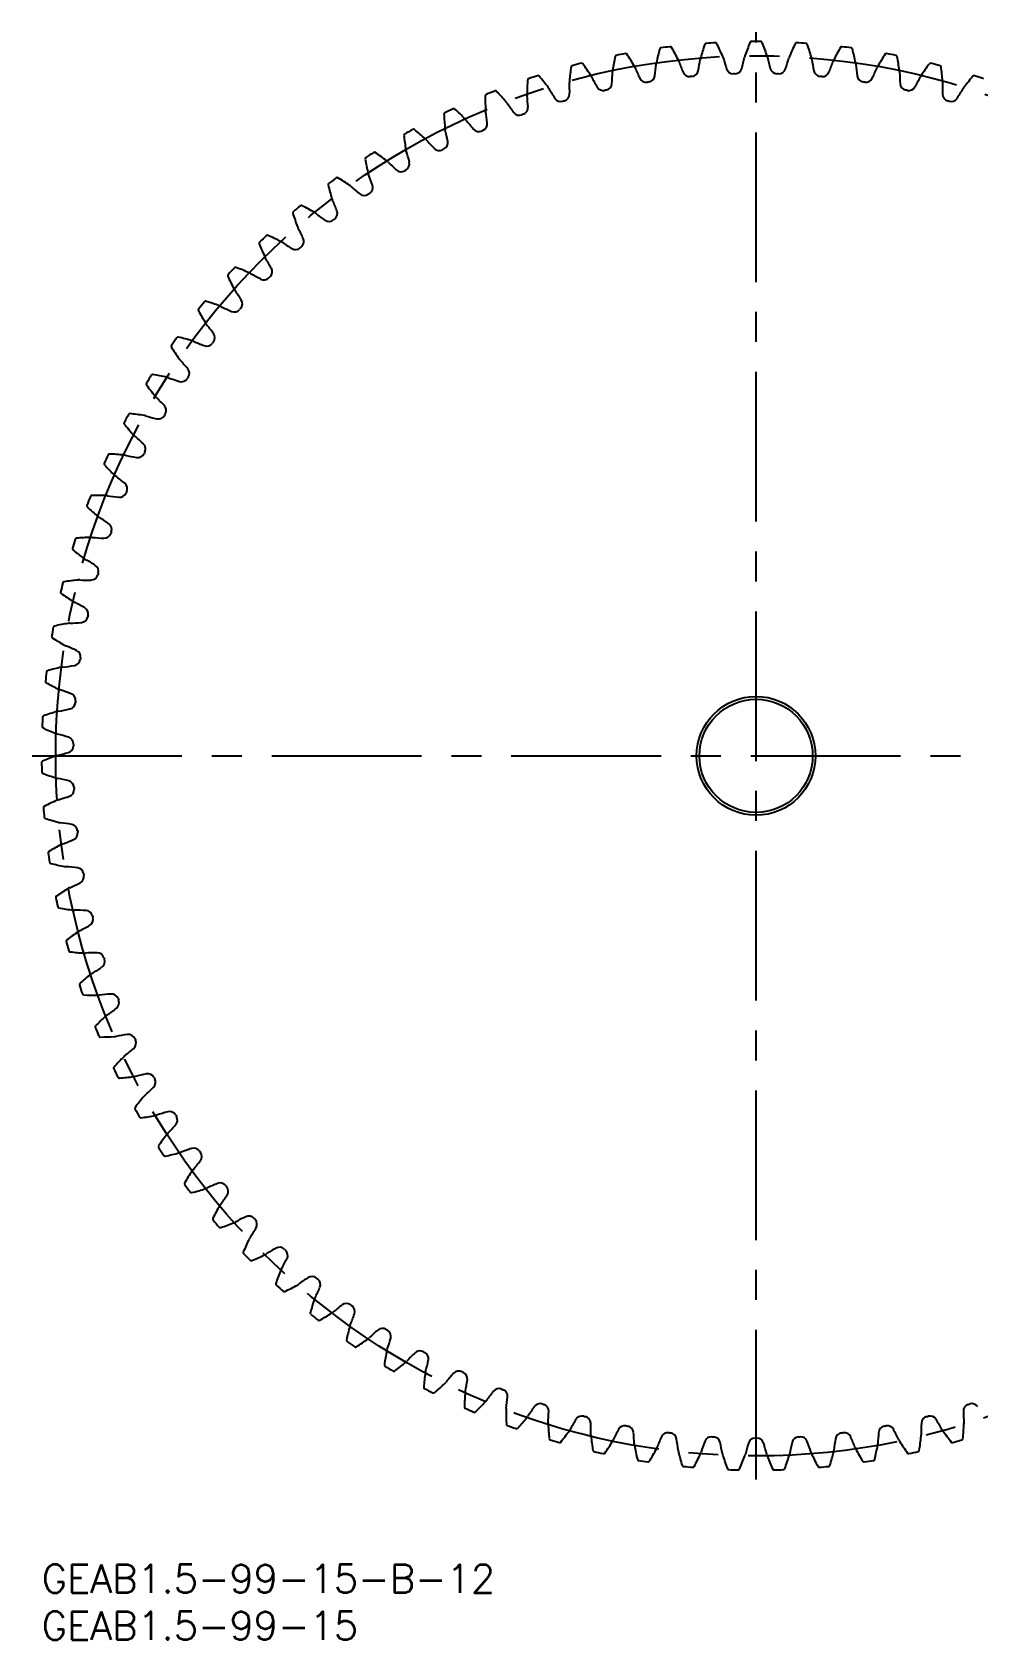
# Model space of a CAD drawing. Extents: x -1 to 200, y -8 to 162.
# Drawn here: x -1 to 99.3, y -8 to 162.5 of the extents above; entities that cross this region are included whole.
import ezdxf

# ---------------------------------------------------------------- set-up
doc = ezdxf.new("R2010")
doc.units = 0
doc.header["$LTSCALE"] = 0.5
doc.linetypes.add('CENTER', pattern=[50.8, 31.75, -6.35, 6.35, -6.35])
for name, color, linetype in [('MSM_CENTER', 1, 'CENTER'), ('MSM_CONTINUOUS', 7, 'CONTINUOUS'), ('MSM_PART_NUMBER', 7, 'CONTINUOUS')]:
    doc.layers.add(name, color=color, linetype=linetype)
doc.styles.get("Standard").update_dxf_attribs({"font": 'txt.shx', "height": 1, "bigfont": 'bigfont.shx'})

# ---------------------------------------------------------------- blocks, each defined once
blk = doc.blocks.new('*U2')
at = {"layer": 'MSM_PART_NUMBER'}
blk.add_text('GEAB1.5-99-15-B-12', height=3, dxfattribs=at).set_placement((0, -3))
blk = doc.blocks.new('*U3')
at = {"layer": 'MSM_PART_NUMBER'}
blk.add_text('GEAB1.5-99-15', height=3, dxfattribs=at).set_placement((0, -8))

msp = doc.modelspace()

# ---------------------------------------------------------------- linework, layer by layer
at = {"layer": 'MSM_CENTER'}
for p, q in [((75.75, 9), (75.75, 162.5)), ((-1, 85.75), (152.5, 85.75))]:
    msp.add_line(p, q, dxfattribs=at)
msp.add_circle((75.75, 85.75), 74.25, dxfattribs=at)
at = {"layer": 'MSM_CONTINUOUS'}
for radius in [6.3, 6]:
    msp.add_circle((75.75, 85.75), radius, dxfattribs=at)
for centre, radius, start, end in [((89.41, 154.18), 24.75, 164.6754, 168.1818), ((65.68, 160.68), 0.15, 97.6522, 164.6754), ((75.75, 85.75), 75.75, 96.8933, 97.6522), ((66.68, 160.8), 0.15, 29.8701, 96.8933), ((45.34, 148.55), 24.75, 26.3636, 29.8701), ((93.72, 153.17), 24.75, 161.039, 164.5455), ((70.46, 161.16), 0.15, 94.0158, 161.039), ((75.75, 85.75), 75.75, 93.2569, 94.0158), ((71.45, 161.23), 0.15, 26.2337, 93.2569), ((49.39, 150.35), 24.75, 22.7273, 26.2337), ((97.96, 151.9), 24.75, 157.4026, 160.9091), ((75.25, 161.35), 0.15, 90.3795, 157.4026), ((75.75, 85.75), 75.75, 89.6205, 90.3795), ((76.25, 161.35), 0.15, 22.5974, 89.6205), ((53.54, 151.9), 24.75, 19.0909, 22.5974), ((102.11, 150.35), 24.75, 153.7663, 157.2727), ((80.05, 161.23), 0.15, 86.7431, 153.7663), ((75.75, 85.75), 75.75, 85.9842, 86.7431), ((81.04, 161.16), 0.15, 18.961, 85.9841), ((57.78, 153.17), 24.75, 15.4545, 18.961), ((106.16, 148.55), 24.75, 150.1299, 153.6364), ((84.82, 160.8), 0.15, 83.1067, 150.13), ((75.75, 85.75), 75.75, 82.3478, 83.1067), ((85.82, 160.68), 0.15, 15.3245, 82.3477), ((62.09, 154.18), 24.75, 11.8182, 15.3246), ((80.64, 155.35), 24.75, 171.9481, 175.4545), ((56.28, 158.8), 0.15, 104.9249, 171.9481), ((75.75, 85.75), 75.75, 104.166, 104.9249), ((57.25, 159.05), 0.15, 37.1428, 104.166), ((37.64, 144.2), 24.75, 33.6364, 37.1428), ((85.04, 154.9), 24.75, 168.3117, 171.8182), ((60.95, 159.89), 0.15, 101.2886, 168.3117), ((75.75, 85.75), 75.75, 100.5296, 101.2886), ((61.93, 160.08), 0.15, 33.5065, 100.5297), ((41.42, 146.5), 24.75, 30, 33.5065), ((61.78, 158.25), 1.25, 22.7447, 30), ((83.21, 167.25), 22, 202.7969, 205.9918), ((43.23, 160.86), 22, 352.19, 355.385), ((66.4, 158.99), 1.25, 168.1818, 175.4371), ((66.4, 158.99), 1.25, 19.1084, 26.3636), ((88.36, 166.62), 22, 199.1605, 202.3554), ((48.06, 162.77), 22, 348.5537, 351.7486), ((71.07, 159.43), 1.25, 164.5455, 171.8007), ((71.07, 159.43), 1.25, 15.472, 22.7273), ((93.47, 165.66), 22, 195.5241, 198.7191), ((73.34, 158.84), 0.75, 198.7191, 271.8886), ((73.52, 158.84), 0.75, 271.7478, 344.9173), ((53, 164.37), 22, 344.9173, 348.1122), ((75.75, 159.58), 1.25, 160.9091, 168.1644), ((75.75, 159.58), 1.25, 11.8356, 19.0909), ((98.5, 164.37), 22, 191.8878, 195.0827), ((77.98, 158.84), 0.75, 195.0827, 268.2522), ((78.16, 158.84), 0.75, 268.1114, 341.2809), ((58.03, 165.66), 22, 341.2809, 344.4759), ((80.43, 159.43), 1.25, 157.2727, 164.528), ((80.43, 159.43), 1.25, 8.1993, 15.4546), ((103.44, 162.77), 22, 188.2514, 191.4463), ((63.14, 166.62), 22, 337.6446, 340.8395), ((85.1, 158.99), 1.25, 153.6363, 160.8916), ((85.1, 158.99), 1.25, 4.5629, 11.8182), ((108.27, 160.86), 22, 184.615, 187.81), ((68.29, 167.25), 22, 334.0082, 337.2031), ((89.72, 158.25), 1.25, 150, 157.2553), ((110.08, 146.5), 24.75, 146.4935, 150), ((89.57, 160.08), 0.15, 79.4704, 146.4936), ((75.75, 85.75), 75.75, 78.7114, 79.4704), ((90.55, 159.89), 0.15, 11.6883, 78.7113), ((66.46, 154.9), 24.75, 8.1818, 11.6883), ((113.86, 144.2), 24.75, 142.8572, 146.3636), ((94.25, 159.05), 0.15, 75.834, 142.8572), ((75.75, 85.75), 75.75, 75.0751, 75.834), ((95.22, 158.8), 0.15, 8.0519, 75.075), ((70.86, 155.35), 24.75, 4.5455, 8.0519), ((76.21, 155.52), 24.75, 175.5845, 179.0909), ((51.69, 157.42), 0.15, 108.5613, 175.5845), ((75.75, 85.75), 75.75, 107.8024, 108.5613), ((52.64, 157.73), 0.15, 40.7792, 107.8023), ((34.01, 141.66), 24.75, 37.2727, 40.7792), ((57.21, 157.22), 1.25, 175.4545, 182.7098), ((33.99, 156.14), 22, 359.4627, 2.6577), ((57.21, 157.22), 1.25, 26.3811, 33.6364), ((78.02, 167.56), 22, 206.4332, 209.6282), ((59.73, 157.1), 0.75, 282.6569, 355.8264), ((38.53, 158.64), 22, 355.8264, 359.0213), ((61.78, 158.25), 1.25, 171.8182, 179.0734), ((64.11, 157.94), 0.75, 205.9918, 279.1613), ((75.75, 85.75), 72.37, 99.0205, 99.1613), ((64.28, 157.97), 0.75, 279.0205, 352.19), ((68.71, 158.54), 0.75, 202.3554, 275.5249), ((75.75, 85.75), 72.37, 95.3842, 95.5249), ((68.89, 158.55), 0.75, 275.3842, 348.5537), ((75.75, 85.75), 72.37, 91.7478, 91.8886), ((75.75, 85.75), 72.37, 88.1114, 88.2522), ((82.61, 158.55), 0.75, 191.4464, 264.6158), ((75.75, 85.75), 72.37, 84.4751, 84.6158), ((82.79, 158.54), 0.75, 264.4751, 337.6446), ((87.22, 157.97), 0.75, 187.81, 260.9795), ((75.75, 85.75), 72.37, 80.8387, 80.9795), ((87.39, 157.94), 0.75, 260.8387, 334.0082), ((89.72, 158.25), 1.25, 0.9266, 8.1818), ((112.97, 158.64), 22, 180.9787, 184.1736), ((91.77, 157.1), 0.75, 184.1736, 257.3431), ((73.48, 167.56), 22, 330.3718, 333.5668), ((94.29, 157.22), 1.25, 146.3636, 153.6189), ((117.51, 156.14), 22, 177.3423, 180.5373), ((94.29, 157.22), 1.25, 357.2902, 4.5455), ((117.49, 141.66), 24.75, 139.2208, 142.7273), ((98.86, 157.73), 0.15, 72.1976, 139.2209), ((75.75, 85.75), 75.75, 71.4387, 72.1976), ((47.19, 155.75), 0.15, 112.1976, 179.2208), ((71.79, 155.41), 24.75, 179.2208, 182.7273), ((75.75, 85.75), 75.75, 111.4387, 112.1976), ((48.12, 156.12), 0.15, 44.4155, 111.4387), ((30.55, 138.9), 24.75, 40.9091, 44.4155), ((52.71, 155.9), 1.25, 179.0909, 186.3462), ((29.61, 153.35), 22, 3.0991, 6.2941), ((52.71, 155.9), 1.25, 30.0175, 37.2727), ((72.83, 167.54), 22, 210.0696, 213.2645), ((55.06, 155.89), 0.75, 213.2645, 286.434), ((75.75, 85.75), 72.37, 106.2932, 106.434), ((55.23, 155.94), 0.75, 286.2932, 359.4627), ((59.55, 157.06), 0.75, 209.6282, 282.7977), ((75.75, 85.75), 72.37, 102.6569, 102.7977), ((75.75, 85.75), 72.37, 77.2023, 77.3431), ((91.95, 157.06), 0.75, 257.2023, 330.3718), ((96.27, 155.94), 0.75, 180.5373, 253.7068), ((75.75, 85.75), 72.37, 73.566, 73.7068), ((96.44, 155.89), 0.75, 253.566, 326.7355), ((78.67, 167.54), 22, 326.7355, 329.9304), ((98.79, 155.9), 1.25, 142.7273, 149.9825), ((42.81, 153.79), 0.15, 115.834, 182.8572), ((67.38, 155.02), 24.75, 182.8572, 186.3636), ((75.75, 85.75), 75.75, 115.0751, 115.834), ((43.71, 154.22), 0.15, 48.0519, 115.0751), ((27.27, 135.93), 24.75, 44.5455, 48.0519), ((48.31, 154.29), 1.25, 182.7273, 189.9825), ((25.41, 150.28), 22, 6.7355, 9.9304), ((48.31, 154.29), 1.25, 33.6538, 40.9091), ((67.65, 167.19), 22, 213.7059, 216.9009), ((50.66, 154.43), 0.75, 216.9009, 290.0704), ((75.75, 85.75), 72.37, 109.9296, 110.0704), ((50.82, 154.5), 0.75, 289.9296, 3.0991), ((75.75, 85.75), 75.75, 118.7114, 119.4704), ((39.43, 152.05), 0.15, 51.6883, 118.7114), ((24.18, 132.75), 24.75, 48.1818, 51.6883), ((44.02, 152.42), 1.25, 186.3636, 193.6189), ((21.42, 146.96), 22, 10.3718, 13.5668), ((44.02, 152.42), 1.25, 37.2902, 44.5455), ((62.5, 166.52), 22, 217.3423, 220.5373), ((46.35, 152.7), 0.75, 220.5373, 293.7068), ((75.75, 85.75), 72.37, 113.566, 113.7068), ((46.51, 152.78), 0.75, 293.566, 6.7355), ((38.56, 151.57), 0.15, 119.4704, 186.4935), ((63, 154.35), 24.75, 186.4935, 190), ((39.85, 150.27), 1.25, 190, 197.2553), ((39.85, 150.27), 1.25, 40.9266, 48.1818), ((57.4, 165.51), 22, 220.9787, 224.1736), ((42.16, 150.7), 0.75, 224.1736, 297.3431), ((75.75, 85.75), 72.37, 117.2023, 117.3431), ((42.32, 150.79), 0.75, 297.2023, 10.3718), ((34.46, 149.08), 0.15, 123.1067, 190.1299), ((58.67, 153.4), 24.75, 190.1299, 193.6364), ((75.75, 85.75), 75.75, 122.3478, 123.1067), ((35.3, 149.62), 0.15, 55.3248, 122.3478), ((21.3, 129.39), 24.75, 51.8182, 55.3246), ((35.83, 147.86), 1.25, 44.5629, 51.8182), ((52.38, 164.19), 22, 224.615, 227.81), ((38.26, 148.54), 0.75, 300.8387, 14.0082), ((17.65, 143.39), 22, 14.0082, 17.2031), ((75.75, 85.75), 75.75, 125.9842, 126.7431), ((31.33, 146.92), 0.15, 58.961, 125.9841), ((18.65, 125.85), 24.75, 55.4545, 58.961), ((35.83, 147.86), 1.25, 193.6364, 200.8916), ((14.11, 139.59), 22, 17.6446, 20.8395), ((38.11, 148.44), 0.75, 227.81, 300.9795), ((75.75, 85.75), 72.37, 120.8387, 120.9795), ((30.52, 146.33), 0.15, 126.7431, 193.7663), ((54.42, 152.18), 24.75, 193.7663, 197.2727), ((31.97, 145.21), 1.25, 48.1993, 55.4546), ((47.45, 162.55), 22, 228.2514, 231.4463), ((34.21, 145.93), 0.75, 231.4463, 304.6158), ((75.75, 85.75), 72.37, 124.4751, 124.6158), ((34.36, 146.03), 0.75, 304.4751, 17.6446), ((26.77, 143.34), 0.15, 130.3795, 197.4026), ((50.25, 150.7), 24.75, 197.4026, 200.9091), ((75.75, 85.75), 75.75, 129.6205, 130.3795), ((27.54, 143.98), 0.15, 62.5974, 129.6206), ((16.22, 122.14), 24.75, 59.0909, 62.5974), ((28.29, 142.31), 1.25, 51.8356, 59.0909), ((42.64, 160.6), 22, 231.8878, 235.0827), ((31.97, 145.21), 1.25, 197.2727, 204.528), ((10.82, 135.57), 22, 21.2809, 24.4759), ((30.62, 143.29), 0.75, 308.1114, 21.2809), ((28.29, 142.31), 1.25, 200.9091, 208.1644), ((7.79, 131.35), 22, 24.9173, 28.1122), ((30.48, 143.17), 0.75, 235.0827, 308.2522), ((75.75, 85.75), 72.37, 128.1114, 128.2522), ((23.22, 140.12), 0.15, 134.0158, 201.039), ((46.18, 148.95), 24.75, 201.039, 204.5455), ((75.75, 85.75), 75.75, 133.2569, 134.0158), ((23.94, 140.81), 0.15, 66.2337, 133.2569), ((14.03, 118.29), 24.75, 62.7273, 66.2337), ((24.8, 139.19), 1.25, 55.472, 62.7273), ((37.96, 158.35), 22, 235.5241, 238.7191), ((27.06, 140.31), 0.75, 311.7478, 24.9173), ((24.8, 139.19), 1.25, 204.5455, 211.8007), ((5.03, 126.95), 22, 28.5537, 31.7486), ((26.93, 140.19), 0.75, 238.7191, 311.8886), ((75.75, 85.75), 72.37, 131.7478, 131.8886), ((19.88, 136.68), 0.15, 137.6522, 204.6753), ((42.23, 146.95), 24.75, 204.6754, 208.1818), ((75.75, 85.75), 75.75, 136.8933, 137.6522), ((20.56, 137.41), 0.15, 69.8703, 136.8933), ((12.09, 114.31), 24.75, 66.3636, 69.8701), ((21.51, 135.85), 1.25, 59.1084, 66.3636), ((33.43, 155.81), 22, 239.1605, 242.3554), ((23.57, 136.98), 0.75, 242.3554, 315.5249), ((75.75, 85.75), 72.37, 135.3842, 135.5249), ((23.7, 137.11), 0.75, 315.3842, 28.5537), ((21.51, 135.85), 1.25, 208.1818, 215.4371), ((2.56, 122.38), 22, 32.19, 35.385), ((16.76, 133.03), 0.15, 141.2886, 208.3117), ((75.75, 85.75), 75.75, 140.5296, 141.2886), ((17.39, 133.81), 0.15, 73.5065, 140.5297), ((10.41, 110.22), 24.75, 70, 73.5065), ((18.44, 132.31), 1.25, 62.7447, 70), ((29.07, 152.98), 22, 242.7969, 245.9918), ((20.43, 133.57), 0.75, 245.9918, 319.1613), ((75.75, 85.75), 72.37, 139.0205, 139.1613), ((20.54, 133.7), 0.75, 319.0205, 32.19), ((38.42, 144.7), 24.75, 208.3117, 211.8182), ((18.44, 132.31), 1.25, 211.8182, 219.0734), ((0.38, 117.67), 22, 35.8264, 39.0213), ((75.75, 85.75), 75.75, 144.166, 144.9249), ((14.46, 130.01), 0.15, 77.1428, 144.166), ((8.99, 106.03), 24.75, 73.6364, 77.1428), ((15.61, 128.58), 1.25, 66.3811, 73.6364), ((24.9, 149.88), 22, 246.4332, 249.6282), ((75.75, 85.75), 72.37, 142.6569, 142.7977), ((17.61, 130.11), 0.75, 322.6569, 35.8264), ((13.88, 129.19), 0.15, 144.9249, 211.9481), ((34.75, 142.21), 24.75, 211.9481, 215.4545), ((17.51, 129.96), 0.75, 249.6282, 322.7977), ((11.78, 126.03), 0.15, 80.779, 147.8024), ((7.83, 101.75), 24.75, 77.2727, 80.7792), ((15.61, 128.58), 1.25, 215.4545, 222.7098), ((-1.49, 112.82), 22, 39.4627, 42.6577), ((14.92, 126.33), 0.75, 326.2932, 39.4627), ((11.25, 125.18), 0.15, 148.5613, 215.5844), ((75.75, 85.75), 75.75, 147.8024, 148.5613), ((31.25, 139.5), 24.75, 215.5845, 219.0909), ((13.01, 124.68), 1.25, 70.0175, 77.2727), ((20.94, 146.53), 22, 250.0696, 253.2645), ((14.82, 126.18), 0.75, 253.2645, 326.434), ((75.75, 85.75), 72.37, 146.2932, 146.434), ((13.01, 124.68), 1.25, 219.0909, 226.3462), ((-3.05, 107.87), 22, 43.0991, 46.2941), ((12.47, 122.39), 0.75, 329.9296, 43.0991), ((8.88, 121.01), 0.15, 152.1976, 219.2208), ((75.75, 85.75), 75.75, 151.4387, 152.1976), ((9.35, 121.89), 0.15, 84.4155, 151.4388), ((6.96, 97.41), 24.75, 80.9091, 84.4155), ((10.67, 120.62), 1.25, 73.6538, 80.9091), ((17.19, 142.93), 22, 253.7059, 256.9009), ((12.38, 122.23), 0.75, 256.9009, 330.0704), ((75.75, 85.75), 72.37, 149.9296, 150.0704), ((27.94, 136.57), 24.75, 219.2208, 222.7273), ((10.67, 120.62), 1.25, 222.7273, 229.9825), ((-4.29, 102.83), 22, 46.7355, 49.9304), ((75.75, 85.75), 75.75, 155.0751, 155.834), ((7.19, 117.61), 0.15, 88.0519, 155.0751), ((6.36, 93.02), 24.75, 84.5455, 88.0519), ((8.59, 116.42), 1.25, 77.2902, 84.5455), ((10.19, 118.14), 0.75, 260.5373, 333.7068), ((10.27, 118.3), 0.75, 333.566, 46.7355), ((75.75, 85.75), 72.37, 153.566, 153.7068), ((6.78, 116.7), 0.15, 155.834, 222.8572), ((24.81, 133.43), 24.75, 222.8572, 226.3636), ((13.68, 139.1), 22, 257.3423, 260.5373), ((8.59, 116.42), 1.25, 226.3636, 233.6189), ((-5.22, 97.72), 22, 50.3718, 53.5668), ((8.34, 114.08), 0.75, 337.2023, 50.3718), ((75.75, 85.75), 75.75, 158.7114, 159.4704), ((5.31, 113.2), 0.15, 91.6885, 158.7115), ((6.03, 88.61), 24.75, 88.1818, 91.6883), ((6.78, 112.1), 1.25, 80.9266, 88.1818), ((10.43, 135.06), 22, 260.9787, 264.1736), ((8.27, 113.92), 0.75, 264.1736, 337.3431), ((75.75, 85.75), 72.37, 157.2023, 157.3431), ((4.95, 112.26), 0.15, 159.4704, 226.4935), ((21.89, 130.1), 24.75, 226.4935, 230), ((6.78, 112.1), 1.25, 230, 237.2553), ((-5.81, 92.56), 22, 54.0082, 57.2031), ((6.62, 109.58), 0.75, 267.81, 340.9795), ((6.68, 109.75), 0.75, 340.8387, 54.0082), ((75.75, 85.75), 72.37, 160.8387, 160.9795), ((3.41, 107.72), 0.15, 163.1067, 230.1299), ((75.75, 85.75), 75.75, 162.3478, 163.1067), ((19.18, 126.6), 24.75, 230.1299, 233.6364), ((3.71, 108.67), 0.15, 95.3248, 162.3479), ((5.99, 84.18), 24.75, 91.8182, 95.3246), ((5.25, 107.67), 1.25, 84.5629, 91.8182), ((7.43, 130.82), 22, 264.615, 267.81), ((5.25, 107.67), 1.25, 233.6364, 240.8916), ((-6.08, 87.37), 22, 57.6446, 60.8395), ((5.29, 105.32), 0.75, 344.4751, 57.6446), ((75.75, 85.75), 75.75, 165.9842, 166.7431), ((2.4, 104.06), 0.15, 98.9608, 165.9842), ((6.23, 79.76), 24.75, 95.4545, 98.961), ((4, 103.16), 1.25, 88.1993, 95.4546), ((4.71, 126.39), 22, 268.2514, 271.4463), ((5.25, 105.15), 0.75, 271.4463, 344.6158), ((75.75, 85.75), 72.37, 164.4751, 164.6158), ((2.16, 103.09), 0.15, 166.7431, 233.7662), ((16.71, 122.93), 24.75, 233.7663, 237.2727), ((4, 103.16), 1.25, 237.2727, 244.528), ((-6.02, 82.18), 22, 61.2809, 64.4759), ((4.19, 100.81), 0.75, 348.1114, 61.2809), ((75.75, 85.75), 72.37, 168.1114, 168.2522), ((75.75, 85.75), 75.75, 169.6205, 170.3795), ((1.39, 99.37), 0.15, 102.5974, 169.6206), ((6.75, 75.36), 24.75, 99.0909, 102.5974), ((3.04, 98.57), 1.25, 91.8356, 99.0909), ((2.27, 121.8), 22, 271.8878, 275.0827), ((4.16, 100.64), 0.75, 275.0827, 348.2522), ((1.21, 98.38), 0.15, 170.3795, 237.4026), ((14.47, 119.11), 24.75, 237.4026, 240.9091), ((3.04, 98.57), 1.25, 240.9091, 248.1644), ((-5.63, 77), 22, 64.9173, 68.1122), ((3.36, 96.07), 0.75, 278.7191, 351.8886), ((3.38, 96.25), 0.75, 351.7478, 64.9173), ((75.75, 85.75), 72.37, 171.7478, 171.8886), ((75.75, 85.75), 75.75, 173.2569, 174.0158), ((0.67, 94.63), 0.15, 106.2335, 173.257), ((7.55, 71.01), 24.75, 102.7273, 106.2337), ((2.37, 93.93), 1.25, 95.472, 102.7273), ((0.14, 117.07), 22, 275.5241, 278.7191), ((0.56, 93.63), 0.15, 174.0158, 241.039), ((12.47, 115.16), 24.75, 241.039, 244.5455), ((2.37, 93.93), 1.25, 244.5455, 251.8007), ((-4.91, 71.86), 22, 68.5537, 71.7486), ((2.86, 91.63), 0.75, 355.3842, 68.5537), ((8.62, 66.71), 24.75, 106.3636, 109.8701), ((2, 89.26), 1.25, 99.1084, 106.3637), ((-1.7, 112.21), 22, 279.1605, 282.3554), ((2.85, 91.46), 0.75, 282.3554, 355.5249), ((75.75, 85.75), 72.37, 175.3842, 175.5249), ((75.75, 85.75), 75.75, 176.8933, 177.6522), ((0.21, 88.85), 0.15, 177.6522, 244.6753), ((0.26, 89.85), 0.15, 109.8699, 176.8933), ((10.74, 111.08), 24.75, 244.6754, 248.1818), ((2, 89.26), 1.25, 248.1818, 255.4371), ((-3.86, 66.77), 22, 72.19, 75.385), ((2.64, 87), 0.75, 359.0205, 72.19), ((75.75, 85.75), 72.37, 179.0205, 179.1613), ((9.96, 62.49), 24.75, 110, 113.5065), ((1.93, 84.58), 1.25, 102.7447, 110), ((-3.22, 107.25), 22, 282.7969, 285.9918), ((2.63, 86.82), 0.75, 285.9918, 359.1613), ((0.15, 85.05), 0.15, 113.5065, 180.5297), ((75.75, 85.75), 75.75, 180.5296, 181.2886), ((0.17, 84.05), 0.15, 181.2886, 248.3117), ((9.26, 106.91), 24.75, 248.3117, 251.8182), ((1.93, 84.58), 1.25, 251.8182, 259.0734), ((-2.5, 61.76), 22, 75.8264, 79.0213), ((2.7, 82.36), 0.75, 2.6569, 75.8264), ((2.71, 82.18), 0.75, 289.6282, 2.7977), ((75.75, 85.75), 72.37, 182.6569, 182.7977), ((0.35, 80.26), 0.15, 117.1426, 184.1661), ((75.75, 85.75), 75.75, 184.166, 184.9249), ((11.57, 58.37), 24.75, 113.6364, 117.1428), ((2.15, 79.9), 1.25, 106.3811, 113.6364), ((-4.43, 102.2), 22, 286.4332, 289.6282), ((0.43, 79.26), 0.15, 184.9249, 251.9481), ((8.05, 102.65), 24.75, 251.9481, 255.4545), ((2.15, 79.9), 1.25, 255.4545, 262.7098), ((-0.82, 56.84), 22, 79.4627, 82.6577), ((3.07, 77.73), 0.75, 6.2932, 79.4627), ((-5.31, 97.08), 22, 290.0696, 293.2645), ((3.09, 77.56), 0.75, 293.2645, 6.434), ((75.75, 85.75), 72.37, 186.2932, 186.434), ((0.85, 75.49), 0.15, 120.7792, 187.8024), ((75.75, 85.75), 75.75, 187.8024, 188.5613), ((13.44, 54.35), 24.75, 117.2727, 120.7792), ((2.67, 75.24), 1.25, 110.0175, 117.2727), ((0.99, 74.5), 0.15, 188.5613, 255.5844), ((7.12, 98.32), 24.75, 255.5845, 259.0909), ((2.67, 75.24), 1.25, 259.0909, 266.3462), ((1.17, 52.04), 22, 83.0991, 86.2941), ((3.72, 73.14), 0.75, 9.9296, 83.0991), ((15.56, 50.46), 24.75, 120.9091, 124.4155), ((3.48, 70.63), 1.25, 113.6538, 120.9091), ((-5.86, 91.91), 22, 293.7059, 296.9009), ((3.75, 72.96), 0.75, 296.9009, 10.0704), ((75.75, 85.75), 72.37, 189.9296, 190.0704), ((1.65, 70.76), 0.15, 124.4155, 191.4388), ((75.75, 85.75), 75.75, 191.4387, 192.1976), ((1.86, 69.78), 0.15, 192.1976, 259.2208), ((6.46, 93.94), 24.75, 259.2208, 262.7273), ((3.48, 70.63), 1.25, 262.7273, 269.9825), ((3.46, 47.38), 22, 86.7355, 89.9304), ((4.67, 68.6), 0.75, 13.566, 86.7355), ((4.71, 68.42), 0.75, 300.5373, 13.7068), ((75.75, 85.75), 72.37, 193.566, 193.7068), ((17.91, 46.72), 24.75, 124.5455, 128.0519), ((4.59, 66.08), 1.25, 117.2902, 124.5455), ((-6.09, 86.73), 22, 297.3423, 300.5373), ((2.75, 66.09), 0.15, 128.0519, 195.0752), ((75.75, 85.75), 75.75, 195.0751, 195.834), ((3.02, 65.12), 0.15, 195.834, 262.8571), ((6.08, 89.53), 24.75, 262.8572, 266.3636), ((4.59, 66.08), 1.25, 266.3636, 273.6189), ((6.03, 42.87), 22, 90.3718, 93.5668), ((5.9, 64.12), 0.75, 17.2023, 90.3718), ((-5.99, 81.53), 22, 300.9787, 304.1736), ((5.95, 63.95), 0.75, 304.1736, 17.3431), ((75.75, 85.75), 72.37, 197.2023, 197.3431), ((4.15, 61.5), 0.15, 131.6883, 198.7115), ((75.75, 85.75), 75.75, 198.7114, 199.4704), ((20.51, 43.13), 24.75, 128.1818, 131.6883), ((5.98, 61.6), 1.25, 120.9266, 128.1818), ((4.47, 60.55), 0.15, 199.4704, 266.4935), ((5.98, 85.11), 24.75, 266.4935, 270), ((5.98, 61.6), 1.25, 270, 277.2553), ((8.89, 38.54), 22, 94.0082, 97.2031), ((7.41, 59.74), 0.75, 20.8387, 94.0082), ((7.47, 59.57), 0.75, 307.81, 20.9795), ((75.75, 85.75), 72.37, 200.8387, 200.9795), ((23.32, 39.71), 24.75, 131.8182, 135.3246), ((7.65, 57.23), 1.25, 124.5629, 131.8182), ((-5.55, 76.36), 22, 304.615, 307.81), ((5.83, 57), 0.15, 135.3246, 202.3479), ((75.75, 85.75), 75.75, 202.3478, 203.1067), ((6.21, 56.08), 0.15, 203.1067, 270.1299), ((6.16, 80.68), 24.75, 270.1299, 273.6364), ((7.65, 57.23), 1.25, 273.6364, 280.8916), ((12.02, 34.39), 22, 97.6446, 100.8395), ((-4.8, 71.22), 22, 308.2514, 311.4463), ((9.2, 55.45), 0.75, 24.4751, 97.6446), ((9.27, 55.29), 0.75, 311.4463, 24.6158), ((75.75, 85.75), 72.37, 204.4751, 204.6158), ((26.35, 36.48), 24.75, 135.4545, 138.961), ((9.6, 52.96), 1.25, 128.1993, 135.4546), ((7.79, 52.63), 0.15, 138.961, 205.9842), ((75.75, 85.75), 75.75, 205.9842, 206.7431), ((8.24, 51.73), 0.15, 206.7431, 273.7662), ((6.62, 76.28), 24.75, 273.7663, 277.2727), ((9.6, 52.96), 1.25, 277.2727, 284.528), ((15.41, 30.45), 22, 101.2809, 104.4759), ((11.25, 51.29), 0.75, 28.1114, 101.2809), ((11.34, 51.14), 0.75, 315.0827, 28.2522), ((75.75, 85.75), 72.37, 208.1114, 208.2522), ((29.57, 33.44), 24.75, 139.0909, 142.5974), ((11.81, 48.83), 1.25, 131.8356, 139.0909), ((-3.71, 66.14), 22, 311.8878, 315.0827), ((10.03, 48.38), 0.15, 142.5972, 209.6205), ((75.75, 85.75), 75.75, 209.6205, 210.3795), ((19.04, 26.74), 22, 104.9173, 108.1122), ((13.57, 47.27), 0.75, 31.7478, 104.9173), ((10.53, 47.52), 0.15, 210.3795, 277.4026), ((7.36, 71.91), 24.75, 277.4026, 280.9091), ((11.81, 48.83), 1.25, 280.9091, 288.1644), ((-2.31, 61.14), 22, 315.5241, 318.7191), ((75.75, 85.75), 72.37, 211.7478, 211.8886), ((13.66, 47.12), 0.75, 318.7191, 31.8886), ((12.53, 44.29), 0.15, 146.2339, 213.2568), ((32.98, 30.62), 24.75, 142.7273, 146.2337), ((14.28, 44.85), 1.25, 135.472, 142.7273), ((75.75, 85.75), 75.75, 213.2569, 214.0158), ((13.09, 43.46), 0.15, 214.0158, 281.039), ((8.38, 67.6), 24.75, 281.039, 284.5455), ((14.28, 44.85), 1.25, 284.5455, 291.8007), ((22.89, 23.26), 22, 108.5537, 111.7486), ((16.13, 43.41), 0.75, 35.3842, 108.5537), ((-0.59, 56.24), 22, 319.1605, 322.3554), ((75.75, 85.75), 72.37, 215.3842, 215.5249), ((16.24, 43.26), 0.75, 322.3554, 35.5249), ((36.56, 28.02), 24.75, 146.3636, 149.8701), ((17, 41.04), 1.25, 139.1084, 146.3637), ((15.29, 40.37), 0.15, 149.8701, 216.8932), ((75.75, 85.75), 75.75, 216.8933, 217.6522), ((15.89, 39.57), 0.15, 217.6522, 284.6753), ((9.66, 63.37), 24.75, 284.6754, 288.1818), ((17, 41.04), 1.25, 288.1818, 295.4371), ((26.96, 20.03), 22, 112.19, 115.385), ((18.94, 39.71), 0.75, 39.0205, 112.19), ((75.75, 85.75), 72.37, 219.0205, 219.1613), ((19.05, 39.57), 0.75, 325.9918, 39.1613), ((40.31, 25.65), 24.75, 150, 153.5065), ((19.95, 37.4), 1.25, 142.7447, 150), ((1.44, 51.46), 22, 322.7969, 325.9918), ((18.29, 36.62), 0.15, 153.5065, 220.5296), ((75.75, 85.75), 75.75, 220.5296, 221.2886), ((11.22, 59.22), 24.75, 288.3117, 291.8182), ((19.95, 37.4), 1.25, 291.8182, 299.0734), ((31.23, 17.07), 22, 115.8264, 119.0213), ((21.97, 36.2), 0.75, 42.6569, 115.8264), ((75.75, 85.75), 72.37, 222.6569, 222.7977), ((22.09, 36.07), 0.75, 329.6282, 42.7977), ((18.94, 35.87), 0.15, 221.2886, 288.3117), ((44.19, 23.52), 24.75, 153.6364, 157.1428), ((23.13, 33.96), 1.25, 146.3811, 153.6364), ((3.76, 46.81), 22, 326.4332, 329.6282), ((21.52, 33.08), 0.15, 157.143, 224.1659), ((75.75, 85.75), 75.75, 224.166, 224.9249), ((13.03, 55.18), 24.75, 291.9481, 295.4545), ((23.13, 33.96), 1.25, 295.4545, 302.7098), ((35.67, 14.39), 22, 119.4627, 122.6577), ((25.22, 32.89), 0.75, 46.2932, 119.4627), ((6.37, 42.32), 22, 330.0696, 333.2645), ((75.75, 85.75), 72.37, 226.2932, 226.434), ((25.35, 32.76), 0.75, 333.2645, 46.434), ((22.22, 32.36), 0.15, 224.9249, 291.9481), ((48.2, 21.64), 24.75, 157.2727, 160.7792), ((26.52, 30.72), 1.25, 150.0175, 157.2727), ((24.97, 29.74), 0.15, 160.779, 227.8023), ((75.75, 85.75), 75.75, 227.8024, 228.5613), ((15.09, 51.26), 24.75, 295.5845, 299.0909), ((26.52, 30.72), 1.25, 299.0909, 306.3462), ((40.28, 11.99), 22, 123.0991, 126.2941), ((28.68, 29.79), 0.75, 49.9296, 123.0991), ((9.27, 38.01), 22, 333.7059, 336.9009), ((75.75, 85.75), 72.37, 229.9296, 230.0704), ((28.82, 29.68), 0.75, 336.9009, 50.0704), ((25.72, 29.08), 0.15, 228.5613, 295.5844), ((52.32, 20.03), 24.75, 160.9091, 164.4155), ((30.11, 27.71), 1.25, 153.6538, 160.9091), ((45.03, 9.89), 22, 126.7355, 129.9304), ((32.32, 26.92), 0.75, 53.566, 126.7354), ((75.75, 85.75), 72.37, 233.566, 233.7068), ((32.47, 26.81), 0.75, 340.5373, 53.7068), ((28.62, 26.64), 0.15, 164.4155, 231.4388), ((75.75, 85.75), 75.75, 231.4387, 232.1976), ((29.41, 26.02), 0.15, 232.1976, 299.2208), ((17.4, 47.49), 24.75, 299.2208, 302.7273), ((30.11, 27.71), 1.25, 302.7273, 309.9825), ((12.43, 33.89), 22, 337.3423, 340.5373), ((56.54, 18.67), 24.75, 164.5455, 168.0519), ((33.88, 24.94), 1.25, 157.2902, 164.5455), ((19.95, 43.86), 24.75, 302.8572, 306.3636), ((33.88, 24.94), 1.25, 306.3636, 313.6189), ((49.9, 8.09), 22, 130.3718, 133.5668), ((36.14, 24.28), 0.75, 57.2023, 130.3718), ((75.75, 85.75), 72.37, 237.2023, 237.3431), ((15.85, 29.98), 22, 340.9787, 344.1736), ((36.29, 24.18), 0.75, 344.1736, 57.3431), ((32.47, 23.77), 0.15, 168.0519, 235.075), ((75.75, 85.75), 75.75, 235.0751, 235.834), ((33.29, 23.2), 0.15, 235.834, 302.8571), ((60.83, 17.59), 24.75, 168.1818, 171.6883), ((37.82, 22.4), 1.25, 160.9266, 168.1818), ((54.88, 6.61), 22, 134.0082, 137.2031), ((40.12, 21.89), 0.75, 60.8387, 134.0082), ((75.75, 85.75), 72.37, 240.8387, 240.9795), ((40.28, 21.81), 0.75, 347.81, 60.9795), ((36.49, 21.15), 0.15, 171.6883, 238.7114), ((75.75, 85.75), 75.75, 238.7114, 239.4704), ((37.35, 20.63), 0.15, 239.4704, 306.4935), ((22.72, 40.41), 24.75, 306.4935, 310), ((37.82, 22.4), 1.25, 310, 317.2553), ((19.5, 26.29), 22, 344.615, 347.81), ((44.24, 19.76), 0.75, 64.4751, 137.6445), ((65.18, 16.78), 24.75, 171.8182, 175.3246), ((40.66, 18.78), 0.15, 175.3248, 242.3479), ((41.92, 20.12), 1.25, 164.5629, 171.8182), ((25.7, 37.13), 24.75, 310.1299, 313.6364), ((41.92, 20.12), 1.25, 313.6364, 320.8916), ((59.94, 5.45), 22, 137.6446, 140.8395), ((75.75, 85.75), 72.37, 244.4751, 244.6158), ((44.4, 19.68), 0.75, 351.4463, 64.6158), ((23.39, 22.85), 22, 348.2514, 351.4463), ((75.75, 85.75), 75.75, 242.3478, 243.1067), ((41.55, 18.33), 0.15, 243.1067, 310.1299), ((69.58, 16.25), 24.75, 175.4545, 178.961), ((46.15, 18.11), 1.25, 168.1993, 175.4546), ((28.88, 34.06), 24.75, 313.7663, 317.2727), ((46.15, 18.11), 1.25, 317.2727, 324.528), ((65.07, 4.6), 22, 141.2809, 144.4759), ((48.49, 17.9), 0.75, 68.1114, 141.2809), ((75.75, 85.75), 72.37, 248.1114, 248.2522), ((48.66, 17.83), 0.75, 355.0827, 68.2522), ((27.48, 19.65), 22, 351.8878, 355.0827), ((52.85, 16.3), 0.75, 71.7478, 144.9173), ((98.65, 16.3), 0.75, 35.0827, 108.2522), ((44.98, 16.69), 0.15, 178.961, 245.9843), ((75.75, 85.75), 75.75, 245.9842, 246.7431), ((45.9, 16.29), 0.15, 246.7431, 313.7662), ((50.5, 16.37), 1.25, 171.8356, 179.0909), ((74, 16), 24.75, 179.0909, 182.5974), ((32.26, 31.19), 24.75, 317.4026, 320.9091), ((50.5, 16.37), 1.25, 320.9091, 328.1644), ((70.24, 4.09), 22, 144.9173, 148.1122), ((75.75, 85.75), 72.37, 251.7478, 251.8886), ((53.02, 16.25), 0.75, 358.7191, 71.8886), ((31.77, 16.72), 22, 355.5241, 358.7191), ((75.43, 3.91), 22, 148.5537, 151.7486), ((57.3, 14.99), 0.75, 75.3842, 148.5536), ((75.75, 85.75), 72.37, 255.3842, 255.5249), ((57.47, 14.95), 0.75, 2.3554, 75.5249), ((94.03, 14.95), 0.75, 104.4751, 177.6446), ((75.75, 85.75), 72.37, 284.4751, 284.6158), ((94.2, 14.99), 0.75, 31.4463, 104.6158), ((76.07, 3.91), 22, 28.2514, 31.4463), ((98.48, 16.25), 0.75, 108.1114, 181.2809), ((119.73, 16.72), 22, 181.2809, 184.4759), ((75.75, 85.75), 72.37, 288.1114, 288.2522), ((49.42, 14.88), 0.15, 182.5975, 249.6205), ((75.75, 85.75), 75.75, 249.6205, 250.3795), ((50.36, 14.54), 0.15, 250.3795, 317.4026), ((54.95, 14.91), 1.25, 175.472, 182.7273), ((78.43, 16.03), 24.75, 182.7273, 186.2337), ((35.8, 28.54), 24.75, 321.039, 324.5455), ((54.95, 14.91), 1.25, 324.5455, 331.8007), ((36.24, 14.07), 22, 359.1605, 2.3554), ((59.48, 13.73), 1.25, 179.1084, 186.3637), ((80.62, 4.05), 22, 152.19, 155.385), ((61.82, 13.96), 0.75, 79.0205, 152.19), ((75.75, 85.75), 72.37, 259.0205, 259.1613), ((62, 13.93), 0.75, 5.9918, 79.1613), ((40.87, 11.71), 22, 2.7969, 5.9918), ((66.4, 13.22), 0.75, 82.6569, 155.8264), ((75.75, 85.75), 72.37, 262.6569, 262.7977), ((66.58, 13.2), 0.75, 9.6282, 82.7977), ((84.92, 13.2), 0.75, 97.2023, 170.3718), ((75.75, 85.75), 72.37, 277.2023, 277.3431), ((85.1, 13.22), 0.75, 24.1736, 97.3431), ((110.63, 11.71), 22, 174.0082, 177.2031), ((89.5, 13.93), 0.75, 100.8387, 174.0082), ((75.75, 85.75), 72.37, 280.8387, 280.9795), ((89.68, 13.96), 0.75, 27.81, 100.9795), ((70.88, 4.05), 22, 24.615, 27.81), ((115.26, 14.07), 22, 177.6446, 180.8395), ((92.02, 13.73), 1.25, 353.6364, 0.8916), ((96.55, 14.91), 1.25, 208.1993, 215.4546), ((115.7, 28.54), 24.75, 215.4545, 218.961), ((73.07, 16.03), 24.75, 353.7663, 357.2727), ((96.55, 14.91), 1.25, 357.2727, 4.528), ((53.97, 13.35), 0.15, 186.2335, 253.2568), ((75.75, 85.75), 75.75, 253.2569, 254.0158), ((54.93, 13.07), 0.15, 254.0158, 321.039), ((82.84, 16.34), 24.75, 186.3636, 189.8701), ((58.61, 12.12), 0.15, 189.8699, 256.8932), ((75.75, 85.75), 75.75, 256.8933, 257.6522), ((39.51, 26.12), 24.75, 324.6754, 328.1818), ((59.48, 13.73), 1.25, 328.1818, 335.4371), ((64.08, 12.84), 1.25, 182.7447, 190), ((87.23, 16.93), 24.75, 190, 193.5065), ((43.37, 23.94), 24.75, 328.3117, 331.8182), ((64.08, 12.84), 1.25, 331.8182, 339.0734), ((85.79, 4.52), 22, 155.8264, 159.0213), ((45.63, 9.65), 22, 6.4332, 9.6282), ((68.73, 12.25), 1.25, 186.3811, 193.6364), ((91.57, 17.79), 24.75, 193.6364, 197.1428), ((90.92, 5.32), 22, 159.4627, 162.6577), ((71.02, 12.78), 0.75, 86.2932, 159.4627), ((75.75, 85.75), 72.37, 266.2932, 266.434), ((71.2, 12.77), 0.75, 13.2645, 86.434), ((50.52, 7.89), 22, 10.0696, 13.2645), ((95.99, 6.45), 22, 163.0991, 166.2941), ((75.66, 12.63), 0.75, 89.9296, 163.0991), ((75.75, 85.75), 72.37, 269.9296, 270.0704), ((75.84, 12.63), 0.75, 16.9009, 90.0704), ((55.51, 6.45), 22, 13.7059, 16.9009), ((100.98, 7.89), 22, 166.7355, 169.9304), ((80.3, 12.77), 0.75, 93.566, 166.7354), ((75.75, 85.75), 72.37, 273.566, 273.7068), ((80.48, 12.78), 0.75, 20.5373, 93.7068), ((60.58, 5.32), 22, 17.3423, 20.5373), ((59.93, 17.79), 24.75, 342.8572, 346.3636), ((82.77, 12.25), 1.25, 346.3636, 353.6189), ((105.87, 9.65), 22, 170.3718, 173.5668), ((65.71, 4.52), 22, 20.9787, 24.1736), ((87.42, 12.84), 1.25, 200.9266, 208.1818), ((108.13, 23.94), 24.75, 208.1818, 211.6883), ((64.27, 16.93), 24.75, 346.4935, 350), ((87.42, 12.84), 1.25, 350, 357.2553), ((92.02, 13.73), 1.25, 204.5629, 211.8182), ((111.99, 26.12), 24.75, 211.8182, 215.3246), ((75.75, 85.75), 75.75, 282.3478, 283.1067), ((92.89, 12.12), 0.15, 283.1067, 350.13), ((68.66, 16.34), 24.75, 350.1299, 353.6364), ((96.57, 13.07), 0.15, 218.961, 285.9841), ((75.75, 85.75), 75.75, 285.9842, 286.7431), ((97.53, 13.35), 0.15, 286.7431, 353.7663), ((59.58, 11.9), 0.15, 257.6522, 324.6753), ((63.31, 11.18), 0.15, 193.5065, 260.5295), ((75.75, 85.75), 75.75, 260.5296, 261.2886), ((64.3, 11.02), 0.15, 261.2886, 328.3117), ((68.07, 10.54), 0.15, 197.1426, 264.1659), ((75.75, 85.75), 75.75, 264.166, 264.9249), ((69.06, 10.45), 0.15, 264.9249, 331.948), ((47.35, 22.02), 24.75, 331.9481, 335.4545), ((68.73, 12.25), 1.25, 335.4545, 342.7098), ((73.41, 11.95), 1.25, 190.0175, 197.2727), ((95.85, 18.93), 24.75, 197.2727, 200.7792), ((51.45, 20.34), 24.75, 335.5845, 339.0909), ((73.41, 11.95), 1.25, 339.0909, 346.3462), ((78.09, 11.95), 1.25, 193.6538, 200.9091), ((100.05, 20.34), 24.75, 200.9091, 204.4155), ((55.65, 18.93), 24.75, 339.2208, 342.7273), ((78.09, 11.95), 1.25, 342.7273, 349.9825), ((82.77, 12.25), 1.25, 197.2902, 204.5455), ((104.15, 22.02), 24.75, 204.5455, 208.0519), ((82.44, 10.45), 0.15, 208.0517, 275.075), ((75.75, 85.75), 75.75, 275.0751, 275.834), ((83.43, 10.54), 0.15, 275.834, 342.8571), ((87.2, 11.02), 0.15, 211.6883, 278.7114), ((75.75, 85.75), 75.75, 278.7114, 279.4704), ((88.19, 11.18), 0.15, 279.4704, 346.4935), ((91.92, 11.9), 0.15, 215.3245, 282.3477), ((72.85, 10.21), 0.15, 200.7792, 267.8023), ((75.75, 85.75), 75.75, 267.8024, 268.5613), ((73.85, 10.17), 0.15, 268.5613, 335.5844), ((77.65, 10.17), 0.15, 204.4154, 271.4386), ((75.75, 85.75), 75.75, 271.4387, 272.1976), ((78.65, 10.21), 0.15, 272.1976, 339.2208)]:
    msp.add_arc(centre, radius, start, end, dxfattribs=at)

# ---------------------------------------------------------------- block references
for name in ['*U2', '*U3']:
    msp.add_blockref(name, (0, 0), dxfattribs=at)

doc.saveas('drawing.dxf')
